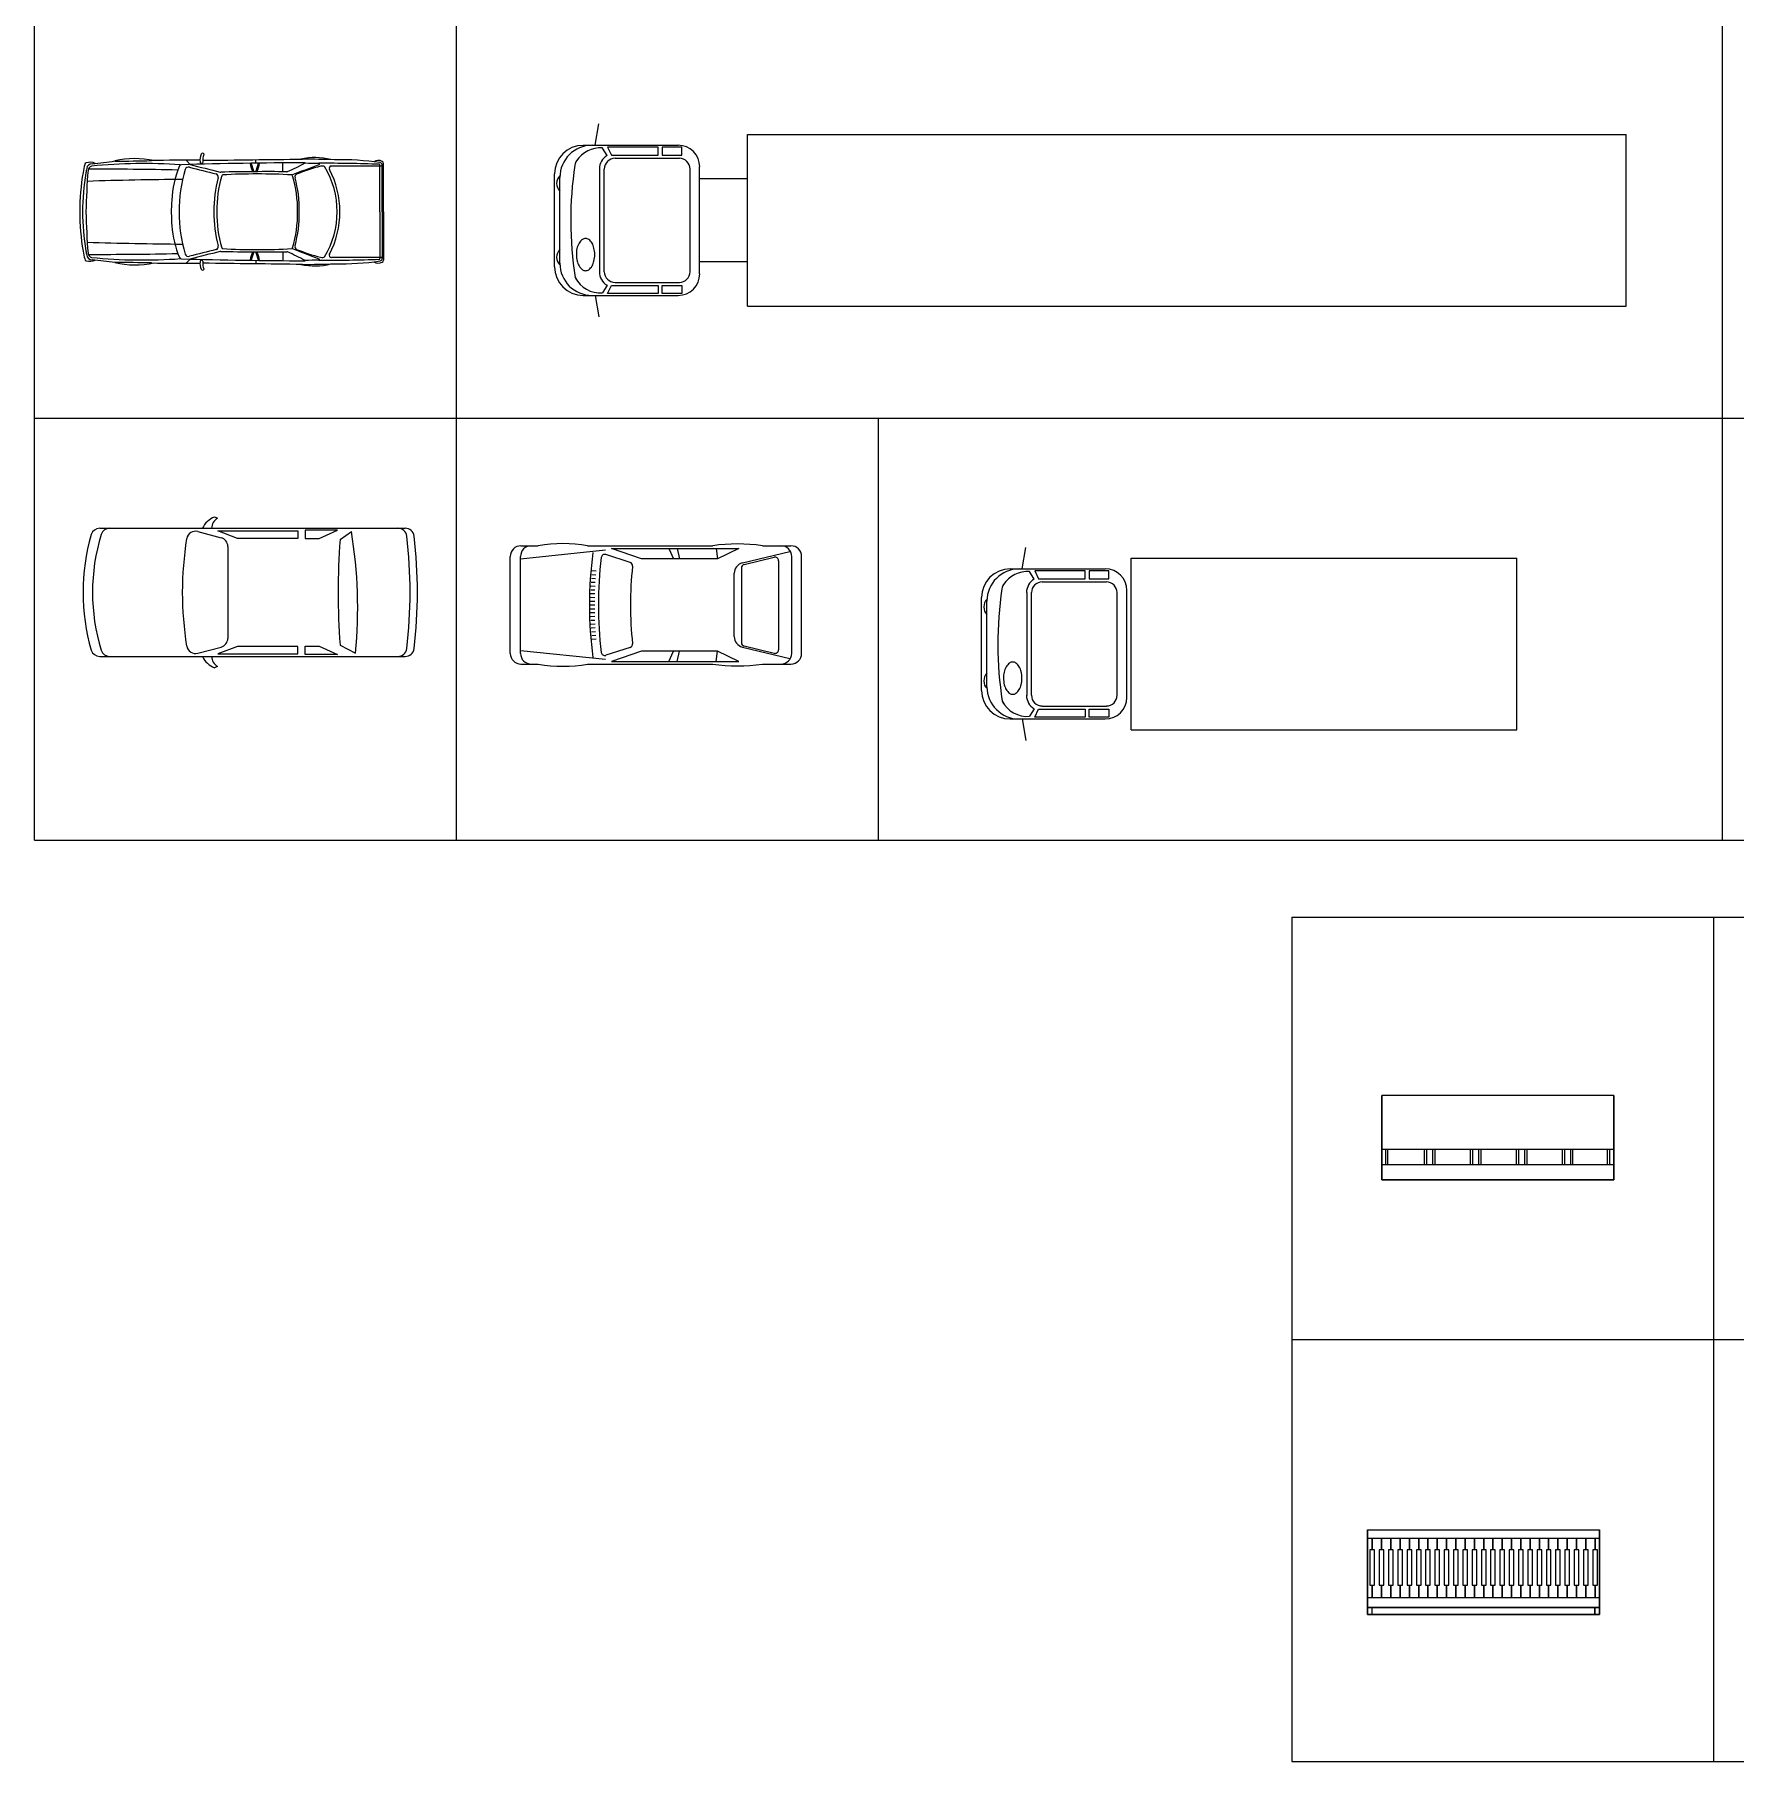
# Model space of a CAD drawing. Extents: x -72339 to 59654, y -38057 to 42097.
# Drawn here: x -58479 to -34293, y -38057 to -13510 of the extents above; entities that cross this region are included whole.
import ezdxf

# ---------------------------------------------------------------- set-up
doc = ezdxf.new("R2010")
doc.units = 0
doc.header["$MEASUREMENT"] = 0
doc.layers.get('0').update_dxf_attribs({"linetype": 'CONTINUOUS'})
for name, color, linetype in [('CAR', 7, 'CONTINUOUS'), ('DIM', 3, 'CONTINUOUS'), ('WFRAME', 7, 'CONTINUOUS')]:
    doc.layers.add(name, color=color, linetype=linetype)
doc.styles.add('DIM', font='txt')

# ---------------------------------------------------------------- blocks, each defined once
blk = doc.blocks.new('811')
at = {"color": 3, "linetype": 'Continuous'}
blk.add_3dface([(-1650, 0, -1100), (-1650, 0), (1650, 0), (1650, 0, -1100)], dxfattribs=at)
at = {"layer": 'WFRAME', "color": 3}
for points in [[(-1650, 1200, -1100), (-1650, 436, -1100), (1650, 436, -1100), (1650, 1200, -1100)], [(-1650, 436), (-1650, 436, -1100), (-1650, 1200, -1100), (-1650, 1200)], [(1650, 436), (1650, 436, -1100), (1650, 1200, -1100), (1650, 1200)], [(-1650, 218), (-1650, 218, -1100), (-1650, 0, -1100), (-1650, 0)], [(-1650, 0, -1100), (-1650, 218, -1100), (1650, 218, -1100), (1650, 0, -1100)], [(1650, 218), (1650, 218, -1100), (1650, 0, -1100), (1650, 0)]]:
    blk.add_3dface(points, dxfattribs=at)
at = {"layer": 'WFRAME', "color": 3, "invisible_edges": 10}
for points in [[(-1650, 436, -595), (-1650, 218, -595), (-1650, 214, -632), (-1650, 436, -632)], [(-1650, 436, -478), (-1650, 214, -478), (-1650, 218, -514), (-1650, 436, -514)], [(-1650, 431, -1017), (-1650, 214, -1017), (-1650, 214, -1053), (-1650, 431, -1053)], [(-1650, 431, -51), (-1650, 214, -51), (-1650, 214, -88), (-1650, 431, -88)], [(-1599, 431, -1100), (-1599, 214, -1100), (-1562, 214, -1100), (-1562, 431, -1100)], [(-1046, 436, -1100), (-1046, 214, -1100), (-1009, 218, -1100), (-1009, 436, -1100)], [(-928, 436, -1100), (-928, 218, -1100), (-892, 214, -1100), (-892, 436, -1100)], [(-392, 436, -1100), (-392, 218, -1100), (-356, 214, -1100), (-356, 436, -1100)], [(-274, 436, -1100), (-274, 218, -1100), (-238, 218, -1100), (-238, 436, -1100)], [(261, 436, -1100), (261, 218, -1100), (297, 218, -1100), (297, 436, -1100)], [(379, 436, -1100), (379, 218, -1100), (415, 218, -1100), (415, 436, -1100)], [(915, 436, -1100), (915, 214, -1100), (951, 214, -1100), (951, 436, -1100)], [(1033, 436, -1100), (1033, 214, -1100), (1069, 214, -1100), (1069, 436, -1100)], [(1556, 431, -1100), (1556, 214, -1100), (1592, 214, -1100), (1592, 431, -1100)], [(1650, 436, -478), (1650, 214, -478), (1650, 218, -514), (1650, 436, -514)], [(1650, 436, -595), (1650, 218, -595), (1650, 214, -632), (1650, 436, -632)], [(1650, 431, -1017), (1650, 214, -1017), (1650, 214, -1053), (1650, 431, -1053)], [(1650, 431, -51), (1650, 214, -51), (1650, 214, -88), (1650, 431, -88)]]:
    blk.add_3dface(points, dxfattribs=at)
at = {"color": 3, "style": 'DIM', "flags": 1}
for tag in ['XVALUE', 'YVALUE']:
    blk.add_attdef(tag, (-999999, -999999), '', height=0.02, dxfattribs=at)
blk = doc.blocks.new('803')
at = {"color": 3, "linetype": 'Continuous', "invisible_edges": 8}
for points in [[(-1584, 0, -1100), (-1650, 0, -1100), (-1650, 96, -1100), (-1584, 96, -1100)], [(-1650, 96, -1078), (-1650, 96, -1100), (-1650, 0, -1100), (-1650, 0, -1078)]]:
    blk.add_3dface(points, dxfattribs=at)
at = {"color": 3, "linetype": 'Continuous'}
for points in [[(-1650, 0, -1100), (-1650, 0), (1650, 0), (1650, 0, -1100)], [(1584, 96, -1100), (1650, 96, -1100), (1650, 0, -1100), (1584, 0, -1100)], [(1650, 0, -1100), (1650, 0, -1078), (1650, 96, -1078), (1650, 96, -1100)]]:
    blk.add_3dface(points, dxfattribs=at)
at = {"layer": 'WFRAME', "color": 3}
for points in [[(-1650, 1080), (-1650, 1200), (-1650, 1200, -1100), (-1650, 1080, -1100)], [(-1650, 1080, -1100), (-1650, 1200, -1100), (1650, 1200, -1100), (1650, 1080, -1100)], [(-1650, 1080, -1079), (-1650, 918, -1079), (-1650, 918, -1079), (-1650, 1080, -1079)], [(-1650, 1080, -903), (-1650, 918, -903), (-1650, 918, -903), (-1650, 1080, -903)], [(-1650, 1080, -727), (-1650, 918, -727), (-1650, 918, -727), (-1650, 1080, -727)], [(-1650, 1080, -551), (-1650, 918, -551), (-1650, 918, -551), (-1650, 1080, -551)], [(-1650, 1080, -375), (-1650, 918, -375), (-1650, 918, -375), (-1650, 1080, -375)], [(-1650, 1080, -199), (-1650, 918, -199), (-1650, 918, -199), (-1650, 1080, -199)], [(-1650, 1080, -34), (-1650, 918, -34), (-1650, 918, -34), (-1650, 1080, -34)], [(-1581, 1080, -1100), (-1581, 918, -1100), (-1581, 918, -1100), (-1581, 1080, -1100)], [(-1449, 1080, -1100), (-1449, 918, -1100), (-1449, 918, -1100), (-1449, 1080, -1100)], [(-1317, 1080, -1100), (-1317, 918, -1100), (-1317, 918, -1100), (-1317, 1080, -1100)], [(-1185, 1080, -1100), (-1185, 918, -1100), (-1185, 918, -1100), (-1185, 1080, -1100)], [(-1053, 1080, -1100), (-1053, 918, -1100), (-1053, 918, -1100), (-1053, 1080, -1100)], [(-921, 1080, -1100), (-921, 918, -1100), (-921, 918, -1100), (-921, 1080, -1100)], [(-789, 1080, -1100), (-789, 918, -1100), (-789, 918, -1100), (-789, 1080, -1100)], [(-657, 1080, -1100), (-657, 918, -1100), (-657, 918, -1100), (-657, 1080, -1100)], [(-525, 1080, -1100), (-525, 918, -1100), (-525, 918, -1100), (-525, 1080, -1100)], [(-393, 1080, -1100), (-393, 918, -1100), (-393, 918, -1100), (-393, 1080, -1100)], [(-261, 1080, -1100), (-261, 918, -1100), (-261, 918, -1100), (-261, 1080, -1100)], [(-129, 1080, -1100), (-129, 918, -1100), (-129, 918, -1100), (-129, 1080, -1100)], [(3, 1080, -1100), (3, 918, -1100), (3, 918, -1100), (3, 1080, -1100)], [(135, 1080, -1100), (135, 918, -1100), (135, 918, -1100), (135, 1080, -1100)], [(267, 1080, -1100), (267, 918, -1100), (267, 918, -1100), (267, 1080, -1100)], [(399, 1080, -1100), (399, 918, -1100), (399, 918, -1100), (399, 1080, -1100)], [(531, 1080, -1100), (531, 918, -1100), (531, 918, -1100), (531, 1080, -1100)], [(663, 1080, -1100), (663, 918, -1100), (663, 918, -1100), (663, 1080, -1100)], [(795, 1080, -1100), (795, 918, -1100), (795, 918, -1100), (795, 1080, -1100)], [(927, 1080, -1100), (927, 918, -1100), (927, 918, -1100), (927, 1080, -1100)], [(1059, 1080, -1100), (1059, 918, -1100), (1059, 918, -1100), (1059, 1080, -1100)], [(1191, 1080, -1100), (1191, 918, -1100), (1191, 918, -1100), (1191, 1080, -1100)], [(1323, 1080, -1100), (1323, 918, -1100), (1323, 918, -1100), (1323, 1080, -1100)], [(1455, 1080, -1100), (1455, 918, -1100), (1455, 918, -1100), (1455, 1080, -1100)], [(1587, 1080, -1100), (1587, 918, -1100), (1587, 918, -1100), (1587, 1080, -1100)], [(1650, 1080), (1650, 1200), (1650, 1200, -1100), (1650, 1080, -1100)], [(1650, 1080, -34), (1650, 918, -34), (1650, 918, -34), (1650, 1080, -34)], [(1650, 1080, -199), (1650, 918, -199), (1650, 918, -199), (1650, 1080, -199)], [(1650, 1080, -375), (1650, 918, -375), (1650, 918, -375), (1650, 1080, -375)], [(1650, 1080, -551), (1650, 918, -551), (1650, 918, -551), (1650, 1080, -551)], [(1650, 1080, -727), (1650, 918, -727), (1650, 918, -727), (1650, 1080, -727)], [(1650, 1080, -903), (1650, 918, -903), (1650, 918, -903), (1650, 1080, -903)], [(1650, 1080, -1079), (1650, 918, -1079), (1650, 918, -1079), (1650, 1080, -1079)], [(-1650, 414, -57), (-1650, 918, -57), (-1650, 918, -12), (-1650, 414, -12)], [(-1650, 918, -176), (-1650, 414, -176), (-1650, 414, -221), (-1650, 918, -221)], [(-1650, 414, -397), (-1650, 918, -397), (-1650, 918, -352), (-1650, 414, -352)], [(-1650, 918, -528), (-1650, 414, -528), (-1650, 414, -573), (-1650, 918, -573)], [(-1650, 918, -704), (-1650, 414, -704), (-1650, 414, -749), (-1650, 918, -749)], [(-1650, 414, -925), (-1650, 918, -925), (-1650, 918, -880), (-1650, 414, -880)], [(-1650, 414, -1101), (-1650, 918, -1101), (-1650, 918, -1056), (-1650, 414, -1056)], [(-1614, 918, -1100), (-1614, 414, -1100), (-1548, 414, -1100), (-1548, 918, -1100)], [(-1482, 918, -1100), (-1482, 414, -1100), (-1416, 414, -1100), (-1416, 918, -1100)], [(-1350, 918, -1100), (-1350, 414, -1100), (-1284, 414, -1100), (-1284, 918, -1100)], [(-1218, 918, -1100), (-1218, 414, -1100), (-1152, 414, -1100), (-1152, 918, -1100)], [(-1020, 414, -1100), (-1020, 918, -1100), (-1086, 918, -1100), (-1086, 414, -1100)], [(-954, 918, -1100), (-954, 414, -1100), (-888, 414, -1100), (-888, 918, -1100)], [(-822, 918, -1100), (-822, 414, -1100), (-756, 414, -1100), (-756, 918, -1100)], [(-624, 414, -1100), (-624, 918, -1100), (-690, 918, -1100), (-690, 414, -1100)], [(-492, 414, -1100), (-492, 918, -1100), (-558, 918, -1100), (-558, 414, -1100)], [(-360, 414, -1100), (-360, 918, -1100), (-426, 918, -1100), (-426, 414, -1100)], [(-294, 918, -1100), (-294, 414, -1100), (-228, 414, -1100), (-228, 918, -1100)], [(-162, 918, -1100), (-162, 414, -1100), (-96, 414, -1100), (-96, 918, -1100)], [(-30, 918, -1100), (-30, 414, -1100), (36, 414, -1100), (36, 918, -1100)], [(102, 918, -1100), (102, 414, -1100), (168, 414, -1100), (168, 918, -1100)], [(234, 918, -1100), (234, 414, -1100), (300, 414, -1100), (300, 918, -1100)], [(366, 918, -1100), (366, 414, -1100), (432, 414, -1100), (432, 918, -1100)], [(564, 414, -1100), (564, 918, -1100), (498, 918, -1100), (498, 414, -1100)], [(630, 918, -1100), (630, 414, -1100), (696, 414, -1100), (696, 918, -1100)], [(762, 918, -1100), (762, 414, -1100), (828, 414, -1100), (828, 918, -1100)], [(894, 918, -1100), (894, 414, -1100), (960, 414, -1100), (960, 918, -1100)], [(1026, 918, -1100), (1026, 414, -1100), (1092, 414, -1100), (1092, 918, -1100)], [(1158, 918, -1100), (1158, 414, -1100), (1224, 414, -1100), (1224, 918, -1100)], [(1290, 918, -1100), (1290, 414, -1100), (1356, 414, -1100), (1356, 918, -1100)], [(1422, 918, -1100), (1422, 414, -1100), (1488, 414, -1100), (1488, 918, -1100)], [(1554, 918, -1100), (1554, 414, -1100), (1620, 414, -1100), (1620, 918, -1100)], [(1650, 414, -1101), (1650, 918, -1101), (1650, 918, -1056), (1650, 414, -1056)], [(1650, 414, -925), (1650, 918, -925), (1650, 918, -880), (1650, 414, -880)], [(1650, 918, -704), (1650, 414, -704), (1650, 414, -749), (1650, 918, -749)], [(1650, 918, -528), (1650, 414, -528), (1650, 414, -573), (1650, 918, -573)], [(1650, 414, -397), (1650, 918, -397), (1650, 918, -352), (1650, 414, -352)], [(1650, 918, -176), (1650, 414, -176), (1650, 414, -221), (1650, 918, -221)], [(1650, 414, -57), (1650, 918, -57), (1650, 918, -12), (1650, 414, -12)], [(-1650, 414, -1079), (-1650, 246, -1079), (-1650, 246, -1079), (-1650, 414, -1079)], [(-1650, 414, -903), (-1650, 246, -903), (-1650, 246, -903), (-1650, 414, -903)], [(-1650, 414, -727), (-1650, 246, -727), (-1650, 246, -727), (-1650, 414, -727)], [(-1650, 414, -551), (-1650, 246, -551), (-1650, 246, -551), (-1650, 414, -551)], [(-1650, 414, -375), (-1650, 246, -375), (-1650, 246, -375), (-1650, 414, -375)], [(-1650, 414, -199), (-1650, 246, -199), (-1650, 246, -199), (-1650, 414, -199)], [(-1650, 414, -34), (-1650, 246, -34), (-1650, 246, -34), (-1650, 414, -34)], [(-1581, 414, -1100), (-1581, 246, -1100), (-1581, 246, -1100), (-1581, 414, -1100)], [(-1449, 414, -1100), (-1449, 246, -1100), (-1449, 246, -1100), (-1449, 414, -1100)], [(-1317, 414, -1100), (-1317, 246, -1100), (-1317, 246, -1100), (-1317, 414, -1100)], [(-1185, 414, -1100), (-1185, 246, -1100), (-1185, 246, -1100), (-1185, 414, -1100)], [(-1053, 414, -1100), (-1053, 246, -1100), (-1053, 246, -1100), (-1053, 414, -1100)], [(-921, 414, -1100), (-921, 246, -1100), (-921, 246, -1100), (-921, 414, -1100)], [(-789, 414, -1100), (-789, 246, -1100), (-789, 246, -1100), (-789, 414, -1100)], [(-657, 414, -1100), (-657, 246, -1100), (-657, 246, -1100), (-657, 414, -1100)], [(-525, 414, -1100), (-525, 246, -1100), (-525, 246, -1100), (-525, 414, -1100)], [(-393, 414, -1100), (-393, 246, -1100), (-393, 246, -1100), (-393, 414, -1100)], [(-261, 414, -1100), (-261, 246, -1100), (-261, 246, -1100), (-261, 414, -1100)], [(-129, 414, -1100), (-129, 246, -1100), (-129, 246, -1100), (-129, 414, -1100)], [(3, 414, -1100), (3, 246, -1100), (3, 246, -1100), (3, 414, -1100)], [(135, 414, -1100), (135, 246, -1100), (135, 246, -1100), (135, 414, -1100)], [(267, 414, -1100), (267, 246, -1100), (267, 246, -1100), (267, 414, -1100)], [(399, 414, -1100), (399, 246, -1100), (399, 246, -1100), (399, 414, -1100)], [(531, 414, -1100), (531, 246, -1100), (531, 246, -1100), (531, 414, -1100)], [(663, 414, -1100), (663, 246, -1100), (663, 246, -1100), (663, 414, -1100)], [(795, 414, -1100), (795, 246, -1100), (795, 246, -1100), (795, 414, -1100)], [(927, 414, -1100), (927, 246, -1100), (927, 246, -1100), (927, 414, -1100)], [(1059, 414, -1100), (1059, 246, -1100), (1059, 246, -1100), (1059, 414, -1100)], [(1191, 414, -1100), (1191, 246, -1100), (1191, 246, -1100), (1191, 414, -1100)], [(1323, 414, -1100), (1323, 246, -1100), (1323, 246, -1100), (1323, 414, -1100)], [(1455, 414, -1100), (1455, 246, -1100), (1455, 246, -1100), (1455, 414, -1100)], [(1587, 414, -1100), (1587, 246, -1100), (1587, 246, -1100), (1587, 414, -1100)], [(1650, 414, -34), (1650, 246, -34), (1650, 246, -34), (1650, 414, -34)], [(1650, 414, -199), (1650, 246, -199), (1650, 246, -199), (1650, 414, -199)], [(1650, 414, -375), (1650, 246, -375), (1650, 246, -375), (1650, 414, -375)], [(1650, 414, -551), (1650, 246, -551), (1650, 246, -551), (1650, 414, -551)], [(1650, 414, -727), (1650, 246, -727), (1650, 246, -727), (1650, 414, -727)], [(1650, 414, -903), (1650, 246, -903), (1650, 246, -903), (1650, 414, -903)], [(1650, 414, -1079), (1650, 246, -1079), (1650, 246, -1079), (1650, 414, -1079)], [(-1650, 96), (-1650, 240), (-1650, 240, -1100), (-1650, 96, -1100)], [(-1650, 96, -1100), (-1650, 240, -1100), (1650, 240, -1100), (1650, 96, -1100)], [(-1650, 0, -22), (-1650, 96, -22), (-1650, 96, -1078), (-1650, 0, -1078)], [(-1584, 0, -1100), (-1584, 96, -1100), (1584, 96, -1100), (1584, 0, -1100)], [(1650, 96), (1650, 240), (1650, 240, -1100), (1650, 96, -1100)], [(1650, 0, -22), (1650, 96, -22), (1650, 96, -1078), (1650, 0, -1078)]]:
    blk.add_3dface(points, dxfattribs=at)
at = {"layer": 'DIM', "linetype": 'Continuous', "style": 'DIM', "flags": 1}
for tag in ['XVALUE', 'YVALUE']:
    blk.add_attdef(tag, (-999999, -999999), '', height=0.02, dxfattribs=at)
blk = doc.blocks.new('1005')
for p, q in [((1923, 2081), (1882, 2099)), ((248, 1939), (4594, 1939)), ((1643, 1893), (1975, 1805)), ((1928, 1901), (3065, 1901)), ((2210, 1796), (1928, 1901)), ((3065, 1796), (2210, 1796)), ((3065, 1901), (3065, 1796)), ((3629, 1911), (3171, 1911)), ((3171, 1911), (3171, 1794)), ((3171, 1794), (3367, 1794)), ((3367, 1794), (3629, 1911)), ((3667, 1779), (3828, 1892)), ((2070, 1682), (2070, 374)), ((1643, 164), (1975, 251)), ((2210, 260), (1928, 156)), ((3065, 260), (2210, 260)), ((3065, 156), (3065, 260)), ((3171, 262), (3367, 262)), ((3171, 145), (3171, 262)), ((3367, 262), (3629, 145)), ((3667, 278), (3886, 164)), ((248, 118), (4593, 118)), ((1928, 156), (3065, 156)), ((3629, 145), (3171, 145)), ((1923, -25), (1882, -43))]:
    blk.add_line(p, q)
for centre, radius, start, end in [((1985, 1814), 303, 109.7944, 155.6458), ((2019, 1929), 180, 122.3474, 176.7713), ((3005, 1028), 2993, 164.0673, 195.9327), ((248, 1812), 127, 90, 162.5507), ((2975, 1028), 2829, 163.0675, 196.9325), ((389, 1812), 127, 90, 161.4637), ((6166, 1028), 4743, 170.7342, 189.2658), ((1611, 1770), 127, 75.2564, 170.0648), ((1943, 1682), 127, 0, 75.2564), ((13732, 1028), 10093, 175.7353, 184.2647), ((-2694, 807), 6611, 354.4202, 9.448), ((4490, 1812), 127, 7.3566, 90), ((4594, 1812), 127, 7.3566, 90), ((-2163, 1033), 6825, 353.2311, 6.6925), ((-2059, 1033), 6825, 353.2311, 6.6925), ((1611, 286), 127, 189.9352, 284.7436), ((1943, 374), 127, 284.7436, 0), ((248, 245), 127, 197.4493, 270), ((389, 245), 127, 198.5363, 270), ((1985, 242), 303, 204.3542, 250.2056), ((2019, 128), 180, 183.2287, 237.6526), ((4489, 245), 127, 270, 352.5594), ((4593, 245), 127, 270, 352.5594)]:
    blk.add_arc(centre, radius, start, end)
at = {"style": 'DIM', "flags": 1}
for tag in ['XVALUE', 'YVALUE']:
    blk.add_attdef(tag, (-1000632, -1001757), '', height=0.02, dxfattribs=at)
blk = doc.blocks.new('1006')
for p, q in [((24, 161), (24, 1538)), ((1378, 1626), (170, 1502)), ((170, 161), (170, 1538)), ((176, 1690), (422, 1690)), ((1124, 1690), (2902, 1690)), ((1727, 1454), (1384, 1565)), ((1462, 1651), (3276, 1651)), ((1891, 1506), (1462, 1651)), ((2970, 1506), (1891, 1506)), ((2278, 1651), (2346, 1506)), ((2396, 1651), (2432, 1506)), ((2954, 1651), (2970, 1506)), ((3276, 1651), (2970, 1506)), ((3326, 1448), (4001, 1611)), ((3350, 1424), (3777, 1528)), ((3609, 1690), (4015, 1690)), ((3840, 1478), (3840, 212)), ((4026, 161), (4026, 1538)), ((4167, 161), (4167, 1538)), ((1178, 1229), (1237, 1225)), ((1182, 1283), (1241, 1279)), ((1186, 1337), (1246, 1332)), ((3209, 399), (3209, 1299)), ((3311, 1375), (3311, 315)), ((1167, 1012), (1227, 1010)), ((1169, 1066), (1229, 1064)), ((1172, 1121), (1231, 1118)), ((1174, 1175), (1234, 1171)), ((1165, 903), (1225, 903)), ((1165, 849), (1225, 849)), ((1165, 795), (1225, 795)), ((1166, 958), (1226, 957)), ((1166, 740), (1226, 742)), ((1167, 686), (1227, 688)), ((1169, 632), (1229, 634)), ((1172, 578), (1231, 580)), ((1174, 523), (1234, 527)), ((1178, 469), (1237, 473)), ((1182, 415), (1241, 419)), ((1186, 361), (1246, 366)), ((3326, 251), (4001, 87)), ((3350, 266), (3777, 162)), ((1378, 72), (170, 196)), ((176, 8), (422, 8)), ((1124, 8), (2902, 8)), ((1727, 244), (1384, 133)), ((1891, 193), (1462, 47)), ((1462, 47), (3276, 47)), ((2970, 193), (1891, 193)), ((2278, 47), (2346, 193)), ((2396, 47), (2432, 193)), ((2954, 47), (2970, 193)), ((3276, 47), (2970, 193)), ((3609, 8), (4015, 8))]:
    blk.add_line(p, q)
for centre, radius, start, end in [((773, -254), 1975, 79.7542, 100.2458), ((176, 1538), 152, 90, 180), ((322, 1538), 152, 90, 180), ((6769, 849), 5619, 172.3694, 187.6306), ((6814, 849), 5537, 173.0061, 186.9939), ((1368, 1517), 50.8, 72.0364, 173.0061), ((3256, -698), 2414, 81.5799, 98.4201), ((3789, 1478), 50.8, 0, 103.6383), ((3874, 1538), 152, 360, 90), ((4015, 1538), 152, 0, 90), ((1712, 1406), 50.8, 353.7738, 72.0364), ((6814, 849), 5081, 173.7738, 186.2262), ((3361, 1299), 152, 103.6383, 180), ((3362, 1375), 50.8, 103.6383, 180), ((1712, 292), 50.8, 287.9636, 6.2262), ((3361, 399), 152, 180, 256.3617), ((3362, 315), 50.8, 180, 256.3617), ((176, 161), 152, 180, 270), ((322, 161), 152, 180, 270), ((773, 1952), 1975, 259.7542, 280.2458), ((1368, 181), 50.8, 186.9939, 287.9636), ((3256, 2396), 2414, 261.5799, 278.4201), ((3789, 212), 50.8, 256.3617, 0), ((3874, 161), 152, 270, 360), ((4015, 161), 152, 270, 0)]:
    blk.add_arc(centre, radius, start, end)
at = {"style": 'DIM', "flags": 1}
for tag in ['XVALUE', 'YVALUE']:
    blk.add_attdef(tag, (-999999, -999999), '', height=0.02, dxfattribs=at)
blk = doc.blocks.new('1015')
at = {"layer": 'CAR'}
for p, q in [((616, 2472), (669, 2778)), ((445, 2472), (1798, 2472)), ((2164, 186), (2164, 2625)), ((2164, 2625), (7651, 2625)), ((7651, 186), (7651, 2625)), ((786, 2327), (722, 2434)), ((1512, 2447), (794, 2447)), ((794, 2447), (850, 2331)), ((850, 2331), (1512, 2331)), ((900, 2288), (1814, 2288)), ((1512, 2331), (1512, 2447)), ((1847, 2447), (1570, 2447)), ((1570, 2447), (1570, 2331)), ((1570, 2331), (1847, 2331)), ((1847, 2331), (1847, 2447)), ((39, 745), (39, 2066)), ((115, 796), (115, 2015)), ((680, 2139), (680, 672)), ((747, 676), (747, 2135)), ((1967, 676), (1967, 2135)), ((2103, 644), (2103, 2168)), ((900, 523), (1814, 523)), ((445, 339), (1798, 339)), ((616, 339), (669, 33)), ((786, 484), (722, 377)), ((794, 364), (850, 480)), ((1512, 364), (794, 364)), ((850, 480), (1512, 480)), ((1512, 480), (1512, 364)), ((1570, 364), (1570, 480)), ((1570, 480), (1847, 480)), ((1847, 364), (1570, 364)), ((1847, 480), (1847, 364)), ((2164, 186), (7651, 186))]:
    blk.add_line(p, q, dxfattribs=at)
blk.add_lwpolyline([(481, 1149, 0.15854), (436, 1134, 0.106465), (389, 1082, 0.07162), (358, 1003, 0.071565), (350, 919, 0.057969), (361, 827, 0.07162), (389, 757, 0.106465), (436, 705, 0.15854), (481, 690, 0.15854), (527, 705, 0.106465), (573, 757, 0.07162), (601, 827, 0.057969), (612, 919, 0.057969), (601, 1012, 0.07162), (573, 1082, 0.106465), (527, 1134, 0.15854)], format="xyb", close=True, dxfattribs=at)
for centre, radius, start, end in [((445, 2066), 406, 90, 180), ((572, 2015), 457, 90, 180), ((1798, 2168), 305, 0, 90), ((478, 2168), 152, 147.2096, 171.4226), ((688, 2033), 402, 85.2278, 147.2096), ((900, 2135), 223, 120.7075, 180), ((900, 2135), 152, 90, 180), ((1814, 2135), 152, 0, 90), ((223, 1931), 153, 134.4871, 225.1562), ((5536, 1406), 5267, 171.4226, 188.8918), ((223, 880), 153, 134.8438, 225.5129), ((445, 745), 406, 180, 270), ((572, 796), 457, 180, 270), ((478, 643), 152, 188.5774, 212.7904), ((688, 778), 402, 207.6368, 274.7722), ((900, 676), 223, 180, 239.2925), ((900, 676), 152, 180, 270), ((1798, 644), 305, 270, 0), ((1814, 676), 152, 270, 0)]:
    blk.add_arc(centre, radius, start, end, dxfattribs=at)
at = {"style": 'DIM', "flags": 1}
for tag in ['XVALUE', 'YVALUE']:
    blk.add_attdef(tag, (-1001169, -1000989), '', height=0.02, dxfattribs=at)
blk = doc.blocks.new('1017')
for p, q in [((618, 2412), (672, 2718)), ((2784, 126), (2784, 2564)), ((2784, 2564), (15281, 2564)), ((15281, 126), (15281, 2564)), ((448, 2412), (1801, 2412)), ((789, 2266), (724, 2373)), ((1514, 2387), (797, 2387)), ((797, 2387), (852, 2270)), ((852, 2270), (1514, 2270)), ((902, 2227), (1817, 2227)), ((1514, 2270), (1514, 2387)), ((1850, 2387), (1572, 2387)), ((1572, 2387), (1572, 2270)), ((1572, 2270), (1850, 2270)), ((1850, 2270), (1850, 2387)), ((41, 685), (41, 2005)), ((682, 2078), (682, 611)), ((750, 615), (750, 2075)), ((1969, 615), (1969, 2075)), ((2105, 583), (2105, 2107)), ((117, 735), (117, 1955)), ((2784, 1933), (2105, 1933)), ((2784, 757), (2105, 757)), ((448, 278), (1801, 278)), ((618, 278), (672, -28)), ((789, 424), (724, 317)), ((797, 303), (852, 420)), ((1514, 303), (797, 303)), ((852, 420), (1514, 420)), ((902, 463), (1817, 463)), ((1514, 420), (1514, 303)), ((1572, 303), (1572, 420)), ((1572, 420), (1850, 420)), ((1850, 303), (1572, 303)), ((1850, 420), (1850, 303)), ((2784, 126), (15281, 126))]:
    blk.add_line(p, q)
blk.add_lwpolyline([(484, 1088, 0.15854), (438, 1073, 0.106465), (391, 1021, 0.07162), (360, 943, 0.071565), (353, 859, 0.057969), (364, 767, 0.07162), (391, 697, 0.106465), (438, 644, 0.15854), (484, 629, 0.15854), (529, 644, 0.106465), (576, 697, 0.07162), (603, 767, 0.057969), (614, 859, 0.057969), (603, 951, 0.07162), (576, 1021, 0.106465), (529, 1073, 0.15854)], format="xyb", close=True)
for centre, radius, start, end in [((448, 2005), 406, 90, 180), ((575, 1955), 457, 90, 180), ((691, 1973), 402, 85.2278, 147.2096), ((902, 2075), 223, 120.7075, 180), ((902, 2075), 152, 90, 180), ((1801, 2107), 305, 0, 90), ((1817, 2075), 152, 0, 90), ((225, 1870), 153, 134.4871, 225.1562), ((5539, 1345), 5267, 171.4226, 188.8918), ((481, 2108), 152, 147.2096, 171.4226), ((225, 820), 153, 134.8438, 225.5129), ((448, 685), 406, 180, 270), ((575, 735), 457, 180, 270), ((481, 582), 152, 188.5774, 212.7904), ((691, 717), 402, 207.6368, 274.7722), ((902, 615), 223, 180, 239.2925), ((902, 615), 152, 180, 270), ((1801, 583), 305, 270, 0), ((1817, 615), 152, 270, 0)]:
    blk.add_arc(centre, radius, start, end)
at = {"style": 'DIM', "flags": 1}
for tag in ['XVALUE', 'YVALUE']:
    blk.add_attdef(tag, (-999999, -999999), '', height=0.02, dxfattribs=at)
blk = doc.blocks.new('1040')
for p, q in [((2596.909616, 689.497954), (2595.666399, 738.984345)), ((1662.127285, 672.950182), (1603.609865, 732.834388)), ((2979.617211, 569.601499), (2979.617211, 692.87266)), ((4383.549079, 650.625118), (3670.489616, 650.625118)), ((4359.297582, 0), (4359.297582, 666.51838)), ((4391.632912, 0), (4391.632912, 666.520708)), ((4411.842493, 0), (4411.842493, 687.753375)), ((4359.297582, 0), (4359.297582, -666.51838)), ((4391.632912, 0), (4391.632912, -666.520708)), ((4411.842493, 0), (4411.842493, -687.753375)), ((1662.127285, -672.950182), (1603.609865, -732.834388)), ((2596.909616, -689.497954), (2595.666399, -738.984345)), ((2979.617211, -569.601499), (2979.617211, -692.87266)), ((4383.549079, -650.625118), (3670.489616, -650.625118))]:
    blk.add_line(p, q)
for points in [[(1844.334294, 710.339919, -0.091032), (1859.430358, 816.79128, 0.679205), (1816.857691, 816.79128, 0.123106), (1802.666802, 710.359612, 1.042035)], [(1859.430358, -816.79128, -0.091032), (1844.334294, -710.339919, 1.042035), (1802.666802, -710.359612, 0.123106), (1816.857691, -816.79128, 0.679205)]]:
    blk.add_lwpolyline(points, format="xyb", close=True)
blk.add_lwpolyline([(2112.449485, 512.710835, 0.079644), (2040.750403, 0, 0.079644)], format="xyb")
for centre, radius, start, end in [((881.357705, -536.347664), 1291.373232, 78.20708, 102.955759), ((-4879.867755, 623147.669685), 622452.25017, 270.618955, 270.749035), ((3434.27731, -130.434563), 900.916751, 75.343404, 102.720077), ((3108.00325, -18061.045382), 18810.247255, 88.146883, 89.545242), ((3793.031766, -3199.023822), 3939.136, 81.665986, 91.116489), ((3429.549573, 0), 3338.162268, 170.342694, 189.657306), ((3429.549573, 0), 3297.743106, 170.342694, 189.657306), ((590.189778, 511.462498), 454.097248, 159.523228, 173.864961), ((193.049003, 668.569718), 28.31796, 106.912065, 176.45993), ((650.102663, 482.854941), 476.782829, 164.165554, 171.514046), ((11536.74703, -283.923197), 11361.261183, 175.588318, 178.568003), ((238.4845, 529.163535), 174.936822, 65.478679, 107.867411), ((265.221188, 609.98927), 73.868743, 88.278128, 177.703481), ((277.212874, 583.005114), 68.424263, 106.267914, 174.123037), ((331.552657, -52554.493371), 53160.136129, 88.756188, 90.126996), ((990.628197, -6636.794386), 7322.22357, 85.823239, 95.742006), ((-681.786251, 10109.868839), 9473.718428, 275.750447, 277.726075), ((103.38544, 51863.230501), 51146.175081, 270.550252, 271.129011), ((1603.251962, -19968.895967), 20701.730359, 89.451874, 91.362101), ((2902.637106, 79.312905), 1505.881456, 157.684051, 176.779606), ((3700.777133, 0), 2195.765233, 164.07515, 195.92485), ((1538.746184, 637.239533), 32.335329, 91.341126, 154.585434), ((3575.374744, -75680.463476), 76377.208255, 90.210078, 91.528564), ((1637.707135, 582.546172), 52.363881, 75.487069, 157.640837), ((9547.496916, 31138.982475), 31511.231825, 255.487069, 256.200694), ((9547.496916, 31138.982475), 31470.812664, 255.487069, 256.293113), ((2021.743631, 498.001461), 40.419162, 341.840072, 76.200694), ((2097.994637, 595.852758), 32.335329, 256.293113, 270.917805), ((2779.01422, -33821.169501), 34391.424266, 89.574678, 91.133783), ((2128.010492, 508.402238), 16.146484, 104.324169, 164.52343), ((2614.643848, -8321.819369), 8859.461799, 86.825393, 93.174607), ((2979.354598, 780.743385), 475.791185, 191.289986, 206.447494), ((2979.354598, 780.743385), 459.62352, 191.664358, 207.436277), ((2182.890307, 780.743385), 459.62352, 332.563723, 348.465691), ((2182.890307, 780.743385), 475.791185, 333.552506, 348.92688), ((3034.503026, 601.641946), 32.335329, 269.655696, 291.647224), ((1866.257166, 3274.811696), 2949.615879, 293.585124, 298.987087), ((3101.277205, 508.402238), 16.146484, 15.47657, 75.675831), ((-33436.803187, 96683.113101), 102868.310465, 290.80764, 291.040224), ((1553.50629, 32.720894), 1635.358383, 358.853527, 17.068062), ((3190.856272, 496.980024), 40.419162, 112.370167, 198.356744), ((4090.176205, -1688.162429), 2403.388456, 103.788283, 112.370167), ((3485.73082, 3787.341145), 3098.47804, 266.483411, 270.144223), ((3492.714098, 680.83039), 8.083832, 288.766406, 84.205813), ((3592.390432, -19158.698164), 19847.817294, 87.808036, 90.285386), ((3540.162789, 574.300685), 75.205707, 63.353058, 107.646263), ((2503.301844, 0), 1248.082197, 329.069131, 30.930869), ((3670.489616, 618.289789), 32.335329, 90, 207.911335), ((2503.301844, 0), 1288.501359, 332.088665, 27.911335), ((4338.116828, 605.984181), 123.983356, 63.152154, 122.407237), ((4351.21375, 666.51838), 8.083832, 0, 87.808036), ((4359.297582, 666.520708), 32.335329, 0, 81.665986), ((4383.549079, 642.541286), 8.083832, 0, 90), ((4379.507163, 687.753375), 32.335329, 0, 63.152154), ((1921.217838, -51684.7805), 52145.4595, 90.403926, 91.895417), ((3731.628557, 32.995143), 1731.622341, 164.854982, 181.091807), ((1503.385889, 33.01544), 1709.728175, 358.89353, 15.302921), ((11536.74703, 283.923197), 11361.261183, 181.431997, 184.411682), ((3794.469461, -1.834256), 2401.063133, 176.041784, 184.752156), ((3731.628557, -32.995143), 1731.622341, 178.908193, 195.145018), ((2902.637106, -79.312905), 1505.881456, 184.625538, 202.315949), ((3675.781407, -32.720894), 1635.358383, 178.853527, 197.068062), ((1553.50629, -32.720894), 1635.358383, 342.931938, 1.146473), ((1503.385889, -33.01544), 1709.728175, 344.697079, 1.10647), ((1921.217838, 51684.7805), 52145.4595, 268.104583, 269.596074), ((2021.743631, -498.001461), 40.419162, 283.799306, 18.159928), ((3190.856272, -496.980024), 40.419162, 161.643256, 247.629833), ((590.189778, -511.462498), 454.097248, 186.135039, 200.476772), ((193.049003, -668.569718), 28.31796, 183.54007, 253.087935), ((650.102663, -482.854941), 476.782829, 188.485954, 195.834446), ((238.4845, -529.163535), 174.936822, 252.132589, 294.521321), ((265.221188, -609.98927), 73.868743, 182.296519, 271.721872), ((277.212874, -583.005114), 68.424263, 185.876963, 253.732086), ((331.552657, 52554.493371), 53160.136129, 269.873004, 271.243812), ((990.628197, 6636.794386), 7322.22357, 264.257994, 274.176761), ((-681.786251, -10109.868839), 9473.718428, 82.273925, 84.249553), ((881.357705, 536.347664), 1291.373232, 257.044241, 281.79292), ((103.38544, -51863.230501), 51146.175081, 88.870989, 89.449748), ((1603.251962, 19968.895967), 20701.730359, 268.637899, 270.548126), ((1538.746184, -637.239533), 32.335329, 205.414566, 268.658874), ((3575.374744, 75680.463476), 76377.208255, 268.471436, 269.789922), ((1637.707135, -582.546172), 52.363881, 202.359163, 284.512931), ((9547.496916, -31138.982475), 31511.231825, 103.799306, 104.512931), ((9547.496916, -31138.982475), 31470.812664, 103.706887, 104.512931), ((-4879.867755, -623147.669685), 622452.25017, 89.250965, 89.381045), ((2097.994637, -595.852758), 32.335329, 89.082195, 103.706887), ((2779.01422, 33821.169501), 34391.424266, 268.866217, 270.425322), ((2128.010492, -508.402238), 16.146484, 195.47657, 255.675831), ((2614.643848, 8321.819369), 8859.461799, 266.825393, 273.174607), ((2979.354598, -780.743385), 475.791185, 153.552506, 168.710014), ((2979.354598, -780.743385), 459.62352, 152.563723, 168.335642), ((2182.890307, -780.743385), 459.62352, 11.534309, 27.436277), ((2182.890307, -780.743385), 475.791185, 11.07312, 26.447494), ((3034.503026, -601.641946), 32.335329, 68.352776, 90.344304), ((1866.257166, -3274.811696), 2949.615879, 61.012913, 66.414876), ((3101.277205, -508.402238), 16.146484, 284.324169, 344.52343), ((-33436.803187, -96683.113101), 102868.310465, 68.959776, 69.19236), ((4090.176205, 1688.162429), 2403.388456, 247.629833, 256.211717), ((3485.73082, -3787.341145), 3098.47804, 89.855777, 93.516589), ((3492.714098, -680.83039), 8.083832, 275.794187, 71.233594), ((3592.390432, 19158.698164), 19847.817294, 269.714614, 272.191964), ((3540.162789, -574.300685), 75.205707, 252.353737, 296.646942), ((3670.489616, -618.289789), 32.335329, 152.088665, 270), ((3793.031766, 3199.023822), 3939.136, 268.883511, 278.334014), ((4338.116828, -605.984181), 123.983356, 237.592763, 296.847846), ((4351.21375, -666.51838), 8.083832, 272.191964, 0), ((4359.297582, -666.520708), 32.335329, 278.334014, 0), ((4383.549079, -642.541286), 8.083832, 270, 0), ((4379.507163, -687.753375), 32.335329, 296.847846, 0), ((3434.27731, 130.434563), 900.916751, 257.279923, 284.656596), ((3108.00325, 18061.045382), 18810.247255, 270.454758, 271.853117)]:
    blk.add_arc(centre, radius, start, end)
at = {"style": 'DIM', "flags": 1}
for tag in ['YVALUE', 'XVALUE']:
    blk.add_attdef(tag, (-999999, -999999), '', height=0.02, dxfattribs=at)

msp = doc.modelspace()

# ---------------------------------------------------------------- linework, layer by layer
for p, q in [((-58479, -24962), (-58479, 11038)), ((-52479, -24962), (-52479, 11038)), ((-34479, -24962), (-34479, 11038)), ((-58479, -18962), (-4479, -18962)), ((-46479, -24962), (-46479, -18962)), ((-58479, -24962), (-4479, -24962)), ((-40603, -26057), (-4603, -26057)), ((-40603, -26057), (-40603, -38057)), ((-34603, -26057), (-34603, -38057)), ((-40603, -32057), (-4603, -32057)), ((-40603, -38057), (-4603, -38057))]:
    msp.add_line(p, q)

# ---------------------------------------------------------------- block references
for name, p in [('1017', (-51127, -17496)), ('1040', (-57928, -16029)), ('1005', (-57801, -22467)), ('1006', (-51739, -22467)), ('1015', (-45051, -23578)), ('811', (-37672, -29789, 1100)), ('803', (-37876, -35966, 1100))]:
    msp.add_blockref(name, p)

doc.saveas('drawing.dxf')
